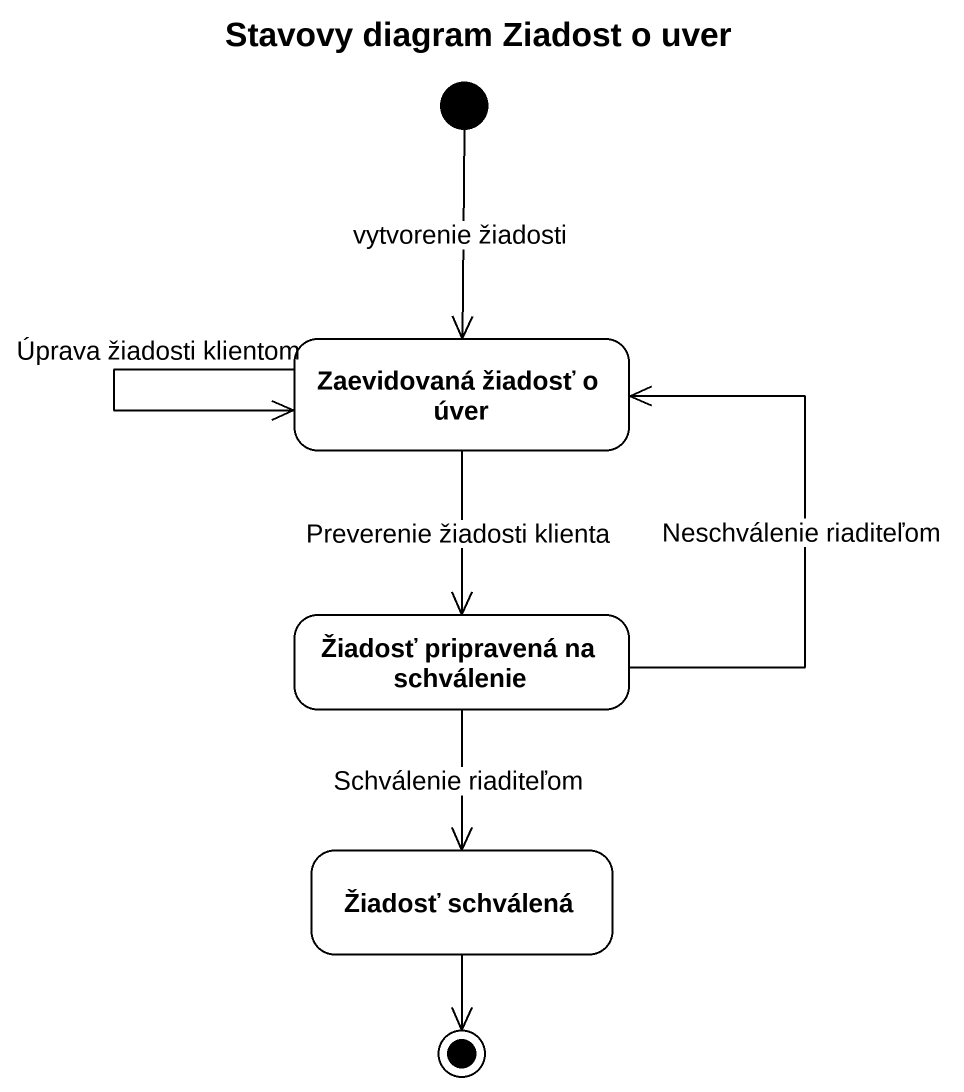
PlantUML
@startuml
title Stavovy diagram Ziadost o uver
hide empty description
state "Zaevidovaná žiadosť o úver" as Zaevidovaná_žiadosť_o_úver
state "Žiadosť pripravená na schválenie" as Žiadosť_pripravená_na
state "Žiadosť schválená" as Žiadosť_schválená
[*] --> Zaevidovaná_žiadosť_o_úver : vytvorenie žiadosti
Zaevidovaná_žiadosť_o_úver --> Zaevidovaná_žiadosť_o_úver : Úprava žiadosti klientom
Zaevidovaná_žiadosť_o_úver --> Žiadosť_pripravená_na : Preverenie žiadosti klienta
Žiadosť_pripravená_na -up-> Zaevidovaná_žiadosť_o_úver : Neschválenie riaditeľom
Žiadosť_pripravená_na --> Žiadosť_schválená : Schválenie riaditeľom
Žiadosť_schválená --> [*]
@enduml
